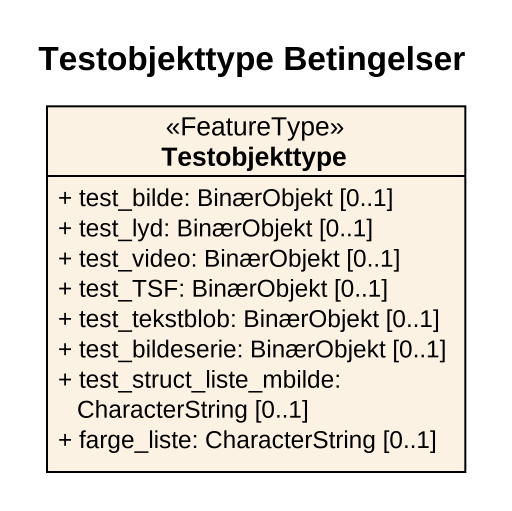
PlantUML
@startuml
title Testobjekttype Betingelser
hide circle
hide empty members
skinparam classAttributeIconSize 0
class Testobjekttype <<FeatureType>> {
  + test_bilde: BinærObjekt [0..1]
  + test_lyd: BinærObjekt [0..1]
  + test_video: BinærObjekt [0..1]
  + test_TSF: BinærObjekt [0..1]
  + test_tekstblob: BinærObjekt [0..1]
  + test_bildeserie: BinærObjekt [0..1]
  + test_struct_liste_mbilde: CharacterString [0..1]
  + farge_liste: CharacterString [0..1]
}
@enduml
